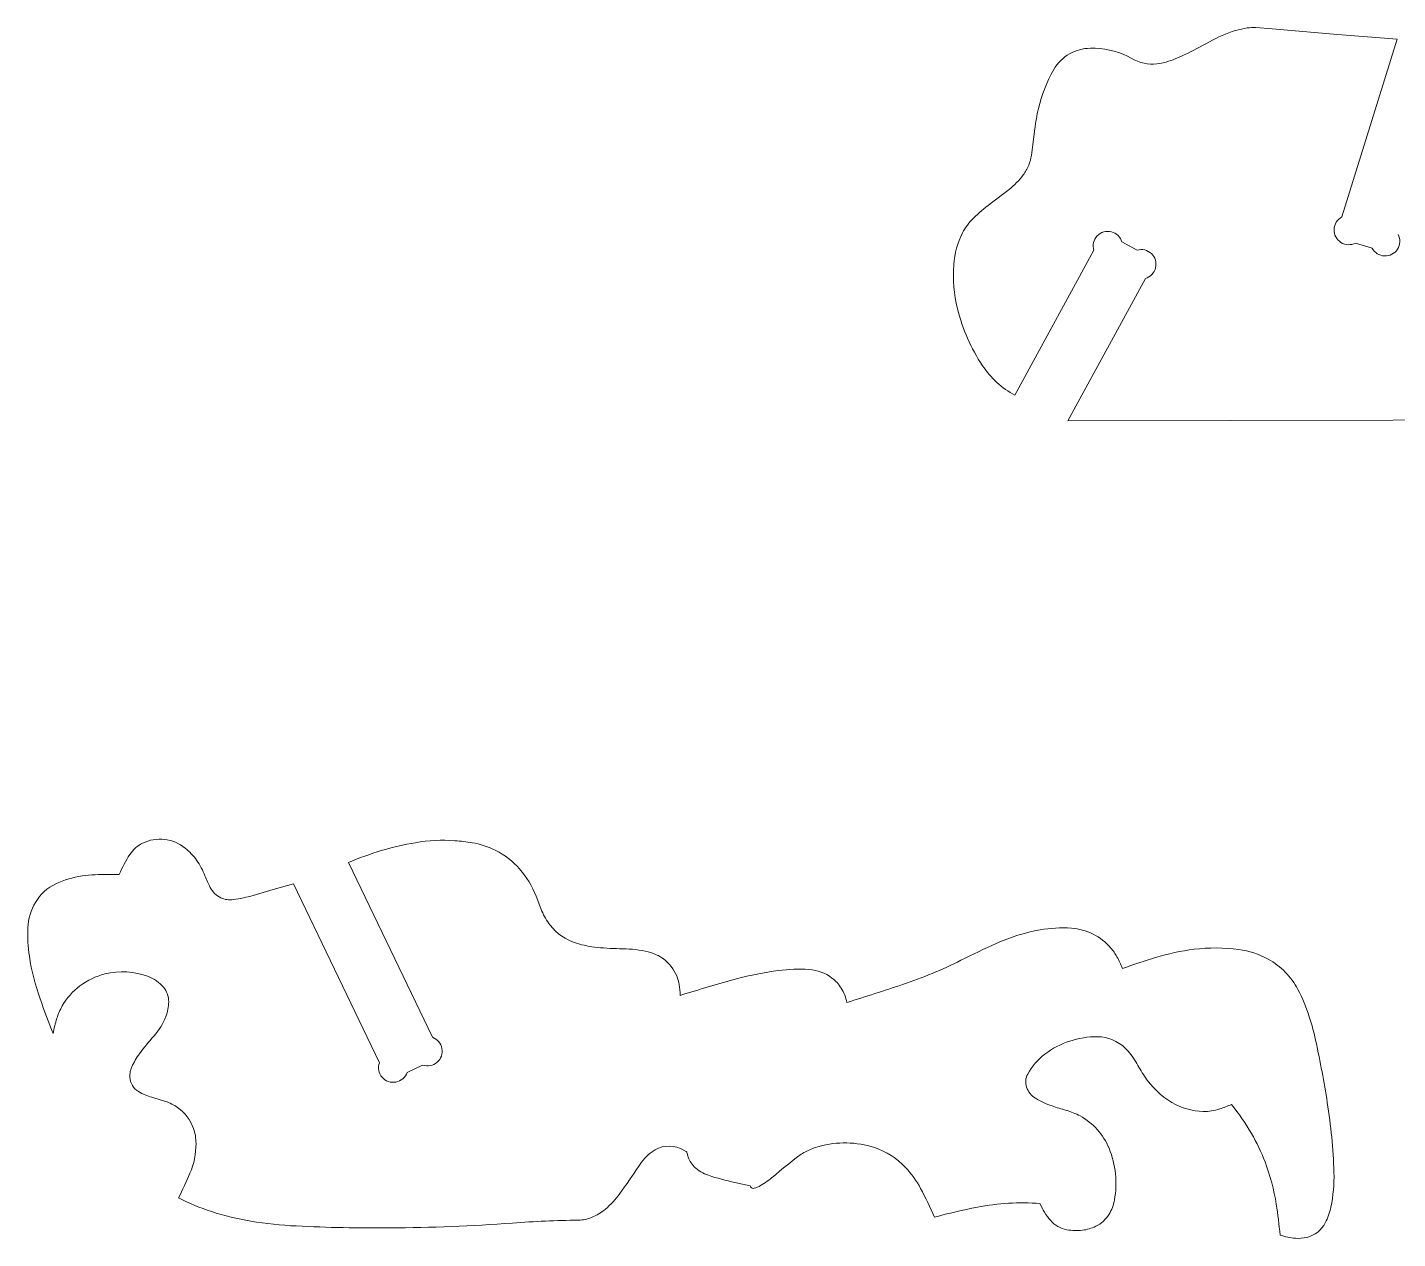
# Model space of a CAD drawing. Header units: centimetres. Extents: x -10.7 to 10.9, y -7.9 to 10.7.
# Drawn here: x -0.525 to 2.174, y -4.939 to -2.554 of the extents above; entities that cross this region are included whole.
import ezdxf

# ---------------------------------------------------------------- set-up
doc = ezdxf.new("R2010")
doc.units = ezdxf.units.CM
doc.header["$MEASUREMENT"] = 0
doc.layers.add('Capa 1', color=7, linetype='Continuous')

msp = doc.modelspace()

# ---------------------------------------------------------------- linework, layer by layer
at = {"layer": 'Capa 1', "color": 250, "lineweight": 18}
for points, knots in [([(1.65525, -2.61791), (1.65951, -2.62034), (1.66408, -2.62222), (1.66881, -2.62354), (1.66881, -2.62354), (1.68503, -2.62804), (1.70221, -2.62773), (1.71827, -2.62263), (1.71827, -2.62263), (1.73049, -2.61874), (1.74242, -2.61403), (1.75402, -2.60852), (1.75402, -2.60852), (1.77089, -2.6005), (1.78747, -2.59185), (1.80371, -2.58256), (1.80371, -2.58256), (1.81999, -2.57325), (1.83728, -2.56585), (1.85525, -2.56048), (1.85525, -2.56048), (1.86273, -2.55825), (1.87036, -2.55658), (1.87809, -2.55545), (1.87809, -2.55545), (1.88379, -2.55462), (1.88956, -2.55436), (1.89533, -2.55468)], [0, 0, 0, 0, 0.125, 0.125, 0.125, 0.125, 0.25, 0.25, 0.25, 0.25, 0.375, 0.375, 0.375, 0.375, 0.5, 0.5, 0.5, 0.5, 0.625, 0.625, 0.625, 0.625, 0.75, 0.75, 0.75, 0.75, 1, 1, 1, 1]), ([(1.92752, -2.55703), (1.92752, -2.55703), (2.05614, -2.5681), (2.05614, -2.5681), (2.05614, -2.5681), (2.05614, -2.5681), (2.11472, -2.57269), (2.11472, -2.57269), (2.11472, -2.57269), (2.11472, -2.57269), (2.17331, -2.5772), (2.17331, -2.5772), (2.17331, -2.5772), (2.17331, -2.5772), (2.06461, -2.92764), (2.06461, -2.92764)], [0, 0, 0, 0, 0.2, 0.2, 0.2, 0.2, 0.4, 0.4, 0.4, 0.4, 0.6, 0.6, 0.6, 0.6, 1, 1, 1, 1]), ([(1.45963, -2.75419), (1.46133, -2.74075), (1.46375, -2.7274), (1.46688, -2.71421), (1.46688, -2.71421), (1.47325, -2.68726), (1.48345, -2.66134), (1.49717, -2.63727), (1.49717, -2.63727), (1.50455, -2.62433), (1.51532, -2.61364), (1.52832, -2.60637), (1.52832, -2.60637), (1.54079, -2.59939), (1.55481, -2.5956), (1.56908, -2.59532), (1.56908, -2.59532), (1.59436, -2.59484), (1.6194, -2.60026), (1.64221, -2.61112)], [0, 0, 0, 0, 0.1666667, 0.1666667, 0.1666667, 0.1666667, 0.3333333, 0.3333333, 0.3333333, 0.3333333, 0.5, 0.5, 0.5, 0.5, 0.6666667, 0.6666667, 0.6666667, 0.6666667, 1, 1, 1, 1]), ([(1.40895, -2.87319), (1.41956, -2.86508), (1.42896, -2.85553), (1.43693, -2.84483), (1.43693, -2.84483), (1.44127, -2.83898), (1.44486, -2.83263), (1.44762, -2.8259), (1.44762, -2.8259), (1.45028, -2.81944), (1.45207, -2.81267), (1.45298, -2.80575)], [0, 0, 0, 0, 0.25, 0.25, 0.25, 0.25, 0.5, 0.5, 0.5, 0.5, 1, 1, 1, 1]), ([(1.42056, -3.2786), (1.3948, -3.26476), (1.37287, -3.24476), (1.35669, -3.2204), (1.35669, -3.2204), (1.33396, -3.18615), (1.31732, -3.14821), (1.30752, -3.10828), (1.30752, -3.10828), (1.30057, -3.07996), (1.29802, -3.05073), (1.29995, -3.02162), (1.29995, -3.02162), (1.30139, -2.99966), (1.30734, -2.97823), (1.3174, -2.95865), (1.3174, -2.95865), (1.32288, -2.948), (1.33009, -2.93833), (1.33873, -2.93004), (1.33873, -2.93004), (1.34927, -2.91989), (1.36038, -2.91037), (1.37199, -2.90147)], [0, 0, 0, 0, 0.1428571, 0.1428571, 0.1428571, 0.1428571, 0.2857143, 0.2857143, 0.2857143, 0.2857143, 0.4285714, 0.4285714, 0.4285714, 0.4285714, 0.5714286, 0.5714286, 0.5714286, 0.5714286, 0.7142857, 0.7142857, 0.7142857, 0.7142857, 1, 1, 1, 1]), ([(2.06461, -2.92764), (2.05544, -2.93246), (2.04956, -2.94181), (2.04915, -2.95215), (2.04915, -2.95215), (2.04876, -2.96249), (2.0539, -2.97225), (2.06264, -2.97776), (2.06264, -2.97776), (2.0714, -2.98328), (2.08244, -2.98372), (2.09159, -2.9789)], [0, 0, 0, 0, 0.25, 0.25, 0.25, 0.25, 0.5, 0.5, 0.5, 0.5, 1, 1, 1, 1]), ([(1.63143, -2.97677), (1.62851, -2.96685), (1.6205, -2.95924), (1.61045, -2.95682), (1.61045, -2.95682), (1.6004, -2.95439), (1.58981, -2.95751), (1.58268, -2.96501), (1.58268, -2.96501), (1.57555, -2.9725), (1.57295, -2.98325), (1.57589, -2.99317)], [0, 0, 0, 0, 0.25, 0.25, 0.25, 0.25, 0.5, 0.5, 0.5, 0.5, 1, 1, 1, 1]), ([(2.12399, -2.98894), (2.1288, -2.99811), (2.13815, -3.00399), (2.14849, -3.0044), (2.14849, -3.0044), (2.15883, -3.00479), (2.16858, -2.99965), (2.1741, -2.9909), (2.1741, -2.9909), (2.17963, -2.98215), (2.18006, -2.97111), (2.17523, -2.96197)], [0, 0, 0, 0, 0.25, 0.25, 0.25, 0.25, 0.5, 0.5, 0.5, 0.5, 1, 1, 1, 1]), ([(1.67763, -3.04853), (1.68755, -3.04561), (1.69517, -3.03761), (1.69759, -3.02754), (1.69759, -3.02754), (1.70001, -3.01748), (1.69688, -3.0069), (1.68938, -2.99977), (1.68938, -2.99977), (1.68188, -2.99264), (1.67116, -2.99005), (1.66124, -2.99299)], [0, 0, 0, 0, 0.25, 0.25, 0.25, 0.25, 0.5, 0.5, 0.5, 0.5, 1, 1, 1, 1]), ([(2.64987, -3.05086), (2.64987, -3.05086), (2.80665, -3.32603), (2.80665, -3.32603), (2.80665, -3.32603), (2.80665, -3.32603), (2.16581, -3.32761), (2.16581, -3.32761), (2.16581, -3.32761), (2.16581, -3.32761), (1.52499, -3.32902), (1.52499, -3.32902), (1.52499, -3.32902), (1.52499, -3.32902), (1.67763, -3.04853), (1.67763, -3.04853)], [0, 0, 0, 0, 0.2, 0.2, 0.2, 0.2, 0.4, 0.4, 0.4, 0.4, 0.6, 0.6, 0.6, 0.6, 1, 1, 1, 1]), ([(-0.27579, -4.6619), (-0.28486, -4.65927), (-0.2937, -4.65589), (-0.30222, -4.6518), (-0.30222, -4.6518), (-0.31276, -4.64676), (-0.3202, -4.63688), (-0.32218, -4.62537), (-0.32218, -4.62537), (-0.32359, -4.61714), (-0.32248, -4.60867), (-0.319, -4.60109), (-0.319, -4.60109), (-0.31484, -4.59198), (-0.30974, -4.58333), (-0.3038, -4.57528), (-0.3038, -4.57528), (-0.29491, -4.56319), (-0.28543, -4.55153), (-0.27543, -4.54035), (-0.27543, -4.54035), (-0.26534, -4.52909), (-0.25737, -4.51608), (-0.25191, -4.50199), (-0.25191, -4.50199), (-0.24834, -4.49272), (-0.24643, -4.48288), (-0.2463, -4.47296), (-0.2463, -4.47296), (-0.24617, -4.46249), (-0.24981, -4.45234), (-0.25657, -4.44434), (-0.25657, -4.44434), (-0.26455, -4.43488), (-0.27479, -4.42761), (-0.28636, -4.42321), (-0.28636, -4.42321), (-0.31365, -4.4128), (-0.34348, -4.41104), (-0.37183, -4.41816), (-0.37183, -4.41816), (-0.38972, -4.42265), (-0.40653, -4.43067), (-0.42128, -4.44174), (-0.42128, -4.44174), (-0.43543, -4.45235), (-0.4472, -4.46579), (-0.45588, -4.48121), (-0.45588, -4.48121), (-0.46019, -4.48892), (-0.46376, -4.49703), (-0.46653, -4.50542), (-0.46653, -4.50542), (-0.46976, -4.51529), (-0.47218, -4.52541), (-0.47375, -4.53568), (-0.47375, -4.53568), (-0.48268, -4.51305), (-0.49121, -4.49026), (-0.49938, -4.46735), (-0.49938, -4.46735), (-0.50909, -4.44008), (-0.51621, -4.41198), (-0.52067, -4.38338), (-0.52067, -4.38338), (-0.52357, -4.36479), (-0.52456, -4.34596), (-0.52363, -4.32716), (-0.52363, -4.32716), (-0.52274, -4.30952), (-0.5176, -4.29237), (-0.50864, -4.27714), (-0.50864, -4.27714), (-0.49926, -4.2612), (-0.48527, -4.24848), (-0.46853, -4.24066), (-0.46853, -4.24066), (-0.45215, -4.233), (-0.43477, -4.22778), (-0.41689, -4.22513), (-0.41689, -4.22513), (-0.40842, -4.22388), (-0.39989, -4.22308), (-0.39133, -4.22273), (-0.39133, -4.22273), (-0.37544, -4.2221), (-0.35952, -4.22192), (-0.34363, -4.22218), (-0.34363, -4.22218), (-0.33779, -4.20857), (-0.33087, -4.19546), (-0.32289, -4.18299), (-0.32289, -4.18299), (-0.31673, -4.17336), (-0.30802, -4.16561), (-0.29771, -4.16061), (-0.29771, -4.16061), (-0.28431, -4.15411), (-0.26932, -4.15155), (-0.25451, -4.15327), (-0.25451, -4.15327), (-0.23967, -4.15498), (-0.2256, -4.16087), (-0.21399, -4.17026), (-0.21399, -4.17026), (-0.20534, -4.17724), (-0.19767, -4.18535), (-0.19119, -4.19437), (-0.19119, -4.19437), (-0.18442, -4.20379), (-0.17891, -4.21406), (-0.17476, -4.22489), (-0.17476, -4.22489), (-0.17178, -4.23265), (-0.16839, -4.24025), (-0.16458, -4.24764), (-0.16458, -4.24764), (-0.16002, -4.25653), (-0.15267, -4.26368), (-0.14368, -4.26802), (-0.14368, -4.26802), (-0.13594, -4.27176), (-0.12727, -4.27308), (-0.11878, -4.27181), (-0.11878, -4.27181), (-0.10563, -4.26984), (-0.09262, -4.26708), (-0.07983, -4.26353)], [0, 0, 0, 0, 0.030303, 0.030303, 0.030303, 0.030303, 0.0606061, 0.0606061, 0.0606061, 0.0606061, 0.0909091, 0.0909091, 0.0909091, 0.0909091, 0.1212121, 0.1212121, 0.1212121, 0.1212121, 0.1515152, 0.1515152, 0.1515152, 0.1515152, 0.1818182, 0.1818182, 0.1818182, 0.1818182, 0.2121212, 0.2121212, 0.2121212, 0.2121212, 0.2424242, 0.2424242, 0.2424242, 0.2424242, 0.2727273, 0.2727273, 0.2727273, 0.2727273, 0.3030303, 0.3030303, 0.3030303, 0.3030303, 0.3333333, 0.3333333, 0.3333333, 0.3333333, 0.3636364, 0.3636364, 0.3636364, 0.3636364, 0.3939394, 0.3939394, 0.3939394, 0.3939394, 0.4242424, 0.4242424, 0.4242424, 0.4242424, 0.4545455, 0.4545455, 0.4545455, 0.4545455, 0.4848485, 0.4848485, 0.4848485, 0.4848485, 0.5151515, 0.5151515, 0.5151515, 0.5151515, 0.5454545, 0.5454545, 0.5454545, 0.5454545, 0.5757576, 0.5757576, 0.5757576, 0.5757576, 0.6060606, 0.6060606, 0.6060606, 0.6060606, 0.6363636, 0.6363636, 0.6363636, 0.6363636, 0.6666667, 0.6666667, 0.6666667, 0.6666667, 0.6969697, 0.6969697, 0.6969697, 0.6969697, 0.7272727, 0.7272727, 0.7272727, 0.7272727, 0.7575758, 0.7575758, 0.7575758, 0.7575758, 0.7878788, 0.7878788, 0.7878788, 0.7878788, 0.8181818, 0.8181818, 0.8181818, 0.8181818, 0.8484848, 0.8484848, 0.8484848, 0.8484848, 0.8787879, 0.8787879, 0.8787879, 0.8787879, 0.9090909, 0.9090909, 0.9090909, 0.9090909, 0.9393939, 0.9393939, 0.9393939, 0.9393939, 1, 1, 1, 1]), ([(0.10762, -4.19876), (0.14999, -4.18064), (0.19433, -4.1675), (0.23971, -4.15962), (0.23971, -4.15962), (0.26538, -4.15516), (0.29147, -4.15384), (0.31746, -4.15571), (0.31746, -4.15571), (0.32884, -4.15654), (0.34019, -4.15788), (0.35145, -4.15976), (0.35145, -4.15976), (0.36758, -4.16243), (0.3832, -4.16756), (0.39778, -4.17494), (0.39778, -4.17494), (0.41564, -4.184), (0.43164, -4.19637), (0.44489, -4.21141), (0.44489, -4.21141), (0.45886, -4.22725), (0.46986, -4.2455), (0.47736, -4.26523)], [0, 0, 0, 0, 0.1428571, 0.1428571, 0.1428571, 0.1428571, 0.2857143, 0.2857143, 0.2857143, 0.2857143, 0.4285714, 0.4285714, 0.4285714, 0.4285714, 0.5714286, 0.5714286, 0.5714286, 0.5714286, 0.7142857, 0.7142857, 0.7142857, 0.7142857, 1, 1, 1, 1]), ([(-0.07983, -4.26353), (-0.07983, -4.26353), (-0.04029, -4.25207), (-0.04029, -4.25207), (-0.04029, -4.25207), (-0.04029, -4.25207), (-0.00076, -4.24058), (-0.00076, -4.24058), (-0.00076, -4.24058), (-0.00076, -4.24058), (0.16871, -4.59301), (0.16871, -4.59301)], [0, 0, 0, 0, 0.25, 0.25, 0.25, 0.25, 0.5, 0.5, 0.5, 0.5, 1, 1, 1, 1]), ([(0.48879, -4.29418), (0.49286, -4.30411), (0.4983, -4.31341), (0.50496, -4.32183), (0.50496, -4.32183), (0.5183, -4.33869), (0.53637, -4.35115), (0.55687, -4.3576)], [0, 0, 0, 0, 0.3333333, 0.3333333, 0.3333333, 0.3333333, 1, 1, 1, 1]), ([(0.55687, -4.3576), (0.57018, -4.36181), (0.5839, -4.36458), (0.59779, -4.36586), (0.59779, -4.36586), (0.61458, -4.36743), (0.63141, -4.36833), (0.64827, -4.36853), (0.64827, -4.36853), (0.66516, -4.36875), (0.682, -4.37084), (0.69842, -4.3748), (0.69842, -4.3748), (0.70917, -4.37736), (0.71931, -4.38205), (0.72823, -4.38854), (0.72823, -4.38854), (0.73991, -4.39705), (0.74895, -4.40868), (0.75429, -4.42209), (0.75429, -4.42209), (0.75646, -4.42751), (0.75809, -4.43316), (0.75914, -4.43892), (0.75914, -4.43892), (0.76044, -4.44598), (0.76116, -4.45313), (0.7613, -4.46029), (0.7613, -4.46029), (0.79793, -4.44882), (0.83478, -4.43805), (0.87184, -4.42797), (0.87184, -4.42797), (0.8991, -4.42058), (0.92683, -4.41503), (0.95486, -4.41136), (0.95486, -4.41136), (0.97472, -4.40878), (0.9948, -4.40812), (1.0148, -4.40939), (1.0148, -4.40939), (1.03121, -4.41043), (1.04699, -4.41624), (1.06017, -4.4261), (1.06017, -4.4261), (1.06748, -4.43158), (1.07368, -4.43838), (1.07846, -4.44617), (1.07846, -4.44617), (1.08376, -4.45481), (1.08757, -4.4643), (1.08969, -4.4742), (1.08969, -4.4742), (1.12633, -4.46278), (1.16285, -4.45101), (1.19927, -4.43893), (1.19927, -4.43893), (1.2387, -4.42586), (1.2771, -4.40993), (1.31419, -4.39126), (1.31419, -4.39126), (1.33717, -4.3797), (1.36039, -4.3686), (1.38384, -4.35801), (1.38384, -4.35801), (1.41131, -4.34559), (1.44023, -4.33664), (1.46994, -4.33137), (1.46994, -4.33137), (1.4903, -4.32776), (1.51106, -4.32662), (1.5317, -4.328), (1.5317, -4.328), (1.56184, -4.32999), (1.58993, -4.34411), (1.6095, -4.36713), (1.6095, -4.36713), (1.61406, -4.37247), (1.61809, -4.37825), (1.62156, -4.38436), (1.62156, -4.38436), (1.62571, -4.39168), (1.62927, -4.39932), (1.63222, -4.40721), (1.63222, -4.40721), (1.65393, -4.39986), (1.67571, -4.39281), (1.69759, -4.38601), (1.69759, -4.38601), (1.72234, -4.37834), (1.74772, -4.37284), (1.77343, -4.3696), (1.77343, -4.3696), (1.80258, -4.3659), (1.83211, -4.36599), (1.86124, -4.36989), (1.86124, -4.36989), (1.88174, -4.37263), (1.90154, -4.37915), (1.91966, -4.38913), (1.91966, -4.38913), (1.94442, -4.40276), (1.96465, -4.42338), (1.97784, -4.4484), (1.97784, -4.4484), (1.98693, -4.46565), (1.99447, -4.48369), (2.00034, -4.5023), (2.00034, -4.5023), (2.00542, -4.51834), (2.00975, -4.53461), (2.01334, -4.55105), (2.01334, -4.55105), (2.02201, -4.59079), (2.02951, -4.63079), (2.03582, -4.67096), (2.03582, -4.67096), (2.04297, -4.71656), (2.04733, -4.76253), (2.04886, -4.80865), (2.04886, -4.80865), (2.04964, -4.83177), (2.04758, -4.85491), (2.04274, -4.87753), (2.04274, -4.87753), (2.04047, -4.88817), (2.0368, -4.89846), (2.03183, -4.90814), (2.03183, -4.90814), (2.02449, -4.92243), (2.01133, -4.93287), (1.99574, -4.93676), (1.99574, -4.93676), (1.9884, -4.93857), (1.9808, -4.93918), (1.97326, -4.93853), (1.97326, -4.93853), (1.9629, -4.93764), (1.95267, -4.93551), (1.94281, -4.9322), (1.94281, -4.9322), (1.94093, -4.91185), (1.93841, -4.89158), (1.93527, -4.8714), (1.93527, -4.8714), (1.93085, -4.843), (1.92343, -4.81514), (1.91313, -4.78829), (1.91313, -4.78829), (1.90571, -4.76894), (1.89675, -4.75023), (1.88633, -4.73233), (1.88633, -4.73233), (1.87467, -4.71229), (1.86159, -4.69315), (1.84717, -4.675), (1.84717, -4.675), (1.83952, -4.6783), (1.83172, -4.68129), (1.82381, -4.68393), (1.82381, -4.68393), (1.8134, -4.68742), (1.80247, -4.6891), (1.79151, -4.68887), (1.79151, -4.68887), (1.76963, -4.68842), (1.74826, -4.68226), (1.72948, -4.67101), (1.72948, -4.67101), (1.70799, -4.65814), (1.68969, -4.64056), (1.67594, -4.61962), (1.67594, -4.61962), (1.66979, -4.61025), (1.66396, -4.60069), (1.65842, -4.59095), (1.65842, -4.59095), (1.65286, -4.58116), (1.64596, -4.57221), (1.63791, -4.56434), (1.63791, -4.56434), (1.62328, -4.55005), (1.60373, -4.54193), (1.58328, -4.54169), (1.58328, -4.54169), (1.54574, -4.54124), (1.50916, -4.5534), (1.47937, -4.57622), (1.47937, -4.57622), (1.46556, -4.5868), (1.45409, -4.6001), (1.44565, -4.61531), (1.44565, -4.61531), (1.44129, -4.62314), (1.4405, -4.63246), (1.44345, -4.64093), (1.44345, -4.64093), (1.44662, -4.65004), (1.45285, -4.65776), (1.46109, -4.66275), (1.46109, -4.66275), (1.47135, -4.66899), (1.48225, -4.6741), (1.49361, -4.67798), (1.49361, -4.67798), (1.50286, -4.68113), (1.51217, -4.68404), (1.52157, -4.68669), (1.52157, -4.68669), (1.53099, -4.68935), (1.54011, -4.69304), (1.54871, -4.6977), (1.54871, -4.6977), (1.57457, -4.71167), (1.59479, -4.73418), (1.60593, -4.76138), (1.60593, -4.76138), (1.61915, -4.79359), (1.62282, -4.82893), (1.61654, -4.86317), (1.61654, -4.86317), (1.61472, -4.87308), (1.61112, -4.88258), (1.60596, -4.89123), (1.60596, -4.89123), (1.5998, -4.90155), (1.59073, -4.90983), (1.57989, -4.91503), (1.57989, -4.91503), (1.57155, -4.91903), (1.5626, -4.92163), (1.55341, -4.92271), (1.55341, -4.92271), (1.54326, -4.9239), (1.53298, -4.92358), (1.52294, -4.92175), (1.52294, -4.92175), (1.51035, -4.91945), (1.49892, -4.91289), (1.49058, -4.90319), (1.49058, -4.90319), (1.48205, -4.89327), (1.4751, -4.88213), (1.46992, -4.87012), (1.46992, -4.87012), (1.42865, -4.86719), (1.38719, -4.86962), (1.34655, -4.87735), (1.34655, -4.87735), (1.31812, -4.88276), (1.28992, -4.88929), (1.26202, -4.89695), (1.26202, -4.89695), (1.25374, -4.87772), (1.24463, -4.85886), (1.23471, -4.84042), (1.23471, -4.84042), (1.22667, -4.82546), (1.21675, -4.81158), (1.20515, -4.79916), (1.20515, -4.79916), (1.18834, -4.78111), (1.16723, -4.76765), (1.14379, -4.75999), (1.14379, -4.75999), (1.10843, -4.74848), (1.07047, -4.74766), (1.03466, -4.7577), (1.03466, -4.7577), (1.02633, -4.76004), (1.01825, -4.76315), (1.01051, -4.76702), (1.01051, -4.76702), (1.00312, -4.77071), (0.99612, -4.77515), (0.9896, -4.78023), (0.9896, -4.78023), (0.97444, -4.79205), (0.95954, -4.8042), (0.94492, -4.81669), (0.94492, -4.81669), (0.93704, -4.82342), (0.92856, -4.82943), (0.91961, -4.83467), (0.91961, -4.83467), (0.9157, -4.83697), (0.91153, -4.83881), (0.90722, -4.84018), (0.90722, -4.84018), (0.90435, -4.84109), (0.90125, -4.83983), (0.89985, -4.83719)], [0, 0, 0, 0, 0.0135135, 0.0135135, 0.0135135, 0.0135135, 0.027027, 0.027027, 0.027027, 0.027027, 0.0405405, 0.0405405, 0.0405405, 0.0405405, 0.0540541, 0.0540541, 0.0540541, 0.0540541, 0.0675676, 0.0675676, 0.0675676, 0.0675676, 0.0810811, 0.0810811, 0.0810811, 0.0810811, 0.0945946, 0.0945946, 0.0945946, 0.0945946, 0.1081081, 0.1081081, 0.1081081, 0.1081081, 0.1216216, 0.1216216, 0.1216216, 0.1216216, 0.1351351, 0.1351351, 0.1351351, 0.1351351, 0.1486486, 0.1486486, 0.1486486, 0.1486486, 0.1621622, 0.1621622, 0.1621622, 0.1621622, 0.1756757, 0.1756757, 0.1756757, 0.1756757, 0.1891892, 0.1891892, 0.1891892, 0.1891892, 0.2027027, 0.2027027, 0.2027027, 0.2027027, 0.2162162, 0.2162162, 0.2162162, 0.2162162, 0.2297297, 0.2297297, 0.2297297, 0.2297297, 0.2432432, 0.2432432, 0.2432432, 0.2432432, 0.2567568, 0.2567568, 0.2567568, 0.2567568, 0.2702703, 0.2702703, 0.2702703, 0.2702703, 0.2837838, 0.2837838, 0.2837838, 0.2837838, 0.2972973, 0.2972973, 0.2972973, 0.2972973, 0.3108108, 0.3108108, 0.3108108, 0.3108108, 0.3243243, 0.3243243, 0.3243243, 0.3243243, 0.3378378, 0.3378378, 0.3378378, 0.3378378, 0.3513514, 0.3513514, 0.3513514, 0.3513514, 0.3648649, 0.3648649, 0.3648649, 0.3648649, 0.3783784, 0.3783784, 0.3783784, 0.3783784, 0.3918919, 0.3918919, 0.3918919, 0.3918919, 0.4054054, 0.4054054, 0.4054054, 0.4054054, 0.4189189, 0.4189189, 0.4189189, 0.4189189, 0.4324324, 0.4324324, 0.4324324, 0.4324324, 0.4459459, 0.4459459, 0.4459459, 0.4459459, 0.4594595, 0.4594595, 0.4594595, 0.4594595, 0.472973, 0.472973, 0.472973, 0.472973, 0.4864865, 0.4864865, 0.4864865, 0.4864865, 0.5, 0.5, 0.5, 0.5, 0.5135135, 0.5135135, 0.5135135, 0.5135135, 0.527027, 0.527027, 0.527027, 0.527027, 0.5405405, 0.5405405, 0.5405405, 0.5405405, 0.5540541, 0.5540541, 0.5540541, 0.5540541, 0.5675676, 0.5675676, 0.5675676, 0.5675676, 0.5810811, 0.5810811, 0.5810811, 0.5810811, 0.5945946, 0.5945946, 0.5945946, 0.5945946, 0.6081081, 0.6081081, 0.6081081, 0.6081081, 0.6216216, 0.6216216, 0.6216216, 0.6216216, 0.6351351, 0.6351351, 0.6351351, 0.6351351, 0.6486486, 0.6486486, 0.6486486, 0.6486486, 0.6621622, 0.6621622, 0.6621622, 0.6621622, 0.6756757, 0.6756757, 0.6756757, 0.6756757, 0.6891892, 0.6891892, 0.6891892, 0.6891892, 0.7027027, 0.7027027, 0.7027027, 0.7027027, 0.7162162, 0.7162162, 0.7162162, 0.7162162, 0.7297297, 0.7297297, 0.7297297, 0.7297297, 0.7432432, 0.7432432, 0.7432432, 0.7432432, 0.7567568, 0.7567568, 0.7567568, 0.7567568, 0.7702703, 0.7702703, 0.7702703, 0.7702703, 0.7837838, 0.7837838, 0.7837838, 0.7837838, 0.7972973, 0.7972973, 0.7972973, 0.7972973, 0.8108108, 0.8108108, 0.8108108, 0.8108108, 0.8243243, 0.8243243, 0.8243243, 0.8243243, 0.8378378, 0.8378378, 0.8378378, 0.8378378, 0.8513514, 0.8513514, 0.8513514, 0.8513514, 0.8648649, 0.8648649, 0.8648649, 0.8648649, 0.8783784, 0.8783784, 0.8783784, 0.8783784, 0.8918919, 0.8918919, 0.8918919, 0.8918919, 0.9054054, 0.9054054, 0.9054054, 0.9054054, 0.9189189, 0.9189189, 0.9189189, 0.9189189, 0.9324324, 0.9324324, 0.9324324, 0.9324324, 0.9459459, 0.9459459, 0.9459459, 0.9459459, 0.9594595, 0.9594595, 0.9594595, 0.9594595, 0.972973, 0.972973, 0.972973, 0.972973, 1, 1, 1, 1]), ([(0.25395, -4.59747), (0.2637, -4.60088), (0.27455, -4.59883), (0.2824, -4.5921), (0.2824, -4.5921), (0.29025, -4.58534), (0.29389, -4.57493), (0.29198, -4.56477), (0.29198, -4.56477), (0.29007, -4.5546), (0.28287, -4.54622), (0.2731, -4.54281)], [0, 0, 0, 0, 0.25, 0.25, 0.25, 0.25, 0.5, 0.5, 0.5, 0.5, 1, 1, 1, 1]), ([(0.16871, -4.59301), (0.1653, -4.60277), (0.16734, -4.61363), (0.17408, -4.62147), (0.17408, -4.62147), (0.18083, -4.62931), (0.19125, -4.63297), (0.20141, -4.63105), (0.20141, -4.63105), (0.21157, -4.62912), (0.21996, -4.62193), (0.22337, -4.61217)], [0, 0, 0, 0, 0.25, 0.25, 0.25, 0.25, 0.5, 0.5, 0.5, 0.5, 1, 1, 1, 1]), ([(0.76172, -4.76191), (0.74329, -4.75382), (0.72197, -4.75623), (0.70583, -4.76825), (0.70583, -4.76825), (0.69544, -4.77599), (0.68649, -4.78551), (0.67943, -4.79638), (0.67943, -4.79638), (0.66748, -4.81478), (0.65504, -4.8329), (0.64216, -4.85068), (0.64216, -4.85068), (0.63401, -4.86194), (0.6245, -4.87217), (0.61386, -4.88111), (0.61386, -4.88111), (0.6057, -4.88795), (0.59654, -4.8935), (0.58668, -4.89751), (0.58668, -4.89751), (0.5784, -4.90089), (0.56955, -4.9027), (0.56063, -4.90283), (0.56063, -4.90283), (0.51734, -4.90346), (0.4741, -4.90537), (0.43092, -4.90852), (0.43092, -4.90852), (0.35074, -4.91439), (0.2704, -4.91763), (0.19002, -4.91821), (0.19002, -4.91821), (0.12828, -4.91867), (0.06654, -4.9174), (0.00487, -4.91439), (0.00487, -4.91439), (-0.025, -4.91294), (-0.05476, -4.90977), (-0.08428, -4.90489), (-0.08428, -4.90489), (-0.11062, -4.90052), (-0.13659, -4.89422), (-0.162, -4.88602), (-0.162, -4.88602), (-0.18436, -4.87881), (-0.20607, -4.86971), (-0.22691, -4.85886), (-0.22691, -4.85886), (-0.21891, -4.84297), (-0.21139, -4.82687), (-0.20435, -4.81054), (-0.20435, -4.81054), (-0.19637, -4.79204), (-0.19233, -4.77209), (-0.19246, -4.75195), (-0.19246, -4.75195), (-0.19252, -4.74195), (-0.19417, -4.732), (-0.19736, -4.72251), (-0.19736, -4.72251), (-0.20304, -4.7056), (-0.21406, -4.691), (-0.2288, -4.68094), (-0.2288, -4.68094), (-0.23618, -4.6759), (-0.24424, -4.67191), (-0.25274, -4.66909)], [0, 0, 0, 0, 0.0555556, 0.0555556, 0.0555556, 0.0555556, 0.1111111, 0.1111111, 0.1111111, 0.1111111, 0.1666667, 0.1666667, 0.1666667, 0.1666667, 0.2222222, 0.2222222, 0.2222222, 0.2222222, 0.2777778, 0.2777778, 0.2777778, 0.2777778, 0.3333333, 0.3333333, 0.3333333, 0.3333333, 0.3888889, 0.3888889, 0.3888889, 0.3888889, 0.4444444, 0.4444444, 0.4444444, 0.4444444, 0.5, 0.5, 0.5, 0.5, 0.5555556, 0.5555556, 0.5555556, 0.5555556, 0.6111111, 0.6111111, 0.6111111, 0.6111111, 0.6666667, 0.6666667, 0.6666667, 0.6666667, 0.7222222, 0.7222222, 0.7222222, 0.7222222, 0.7777778, 0.7777778, 0.7777778, 0.7777778, 0.8333333, 0.8333333, 0.8333333, 0.8333333, 0.8888889, 0.8888889, 0.8888889, 0.8888889, 1, 1, 1, 1]), ([(0.77597, -4.77607), (0.77597, -4.77607), (0.77525, -4.77143), (0.77525, -4.77143), (0.77525, -4.77143), (0.77525, -4.77143), (0.77443, -4.76904), (0.77443, -4.76904), (0.77443, -4.76904), (0.77443, -4.76904), (0.77278, -4.76752), (0.77278, -4.76752), (0.77278, -4.76752), (0.77278, -4.76752), (0.76172, -4.76191), (0.76172, -4.76191)], [0, 0, 0, 0, 0.2, 0.2, 0.2, 0.2, 0.4, 0.4, 0.4, 0.4, 0.6, 0.6, 0.6, 0.6, 1, 1, 1, 1]), ([(0.86873, -4.82893), (0.85125, -4.82489), (0.83394, -4.8201), (0.81688, -4.81458), (0.81688, -4.81458), (0.8064, -4.81119), (0.79685, -4.8054), (0.78899, -4.79767), (0.78899, -4.79767), (0.7859, -4.79463), (0.78319, -4.7912), (0.78095, -4.7875), (0.78095, -4.7875), (0.77879, -4.78393), (0.77712, -4.78008), (0.77597, -4.77607)], [0, 0, 0, 0, 0.2, 0.2, 0.2, 0.2, 0.4, 0.4, 0.4, 0.4, 0.6, 0.6, 0.6, 0.6, 1, 1, 1, 1]), ([(0.89985, -4.83719), (0.89985, -4.83719), (0.89961, -4.83637), (0.89961, -4.83637), (0.89961, -4.83637), (0.89961, -4.83637), (0.89923, -4.83562), (0.89923, -4.83562), (0.89923, -4.83562), (0.89923, -4.83562), (0.86873, -4.82893), (0.86873, -4.82893)], [0, 0, 0, 0, 0.25, 0.25, 0.25, 0.25, 0.5, 0.5, 0.5, 0.5, 1, 1, 1, 1])]:
    msp.add_open_spline(points, degree=3, knots=knots, dxfattribs=at)
for points in [[(1.89533, -2.55468), (1.89533, -2.55468), (1.92752, -2.55703), (1.92752, -2.55703)], [(1.64221, -2.61112), (1.64221, -2.61112), (1.65525, -2.61791), (1.65525, -2.61791)], [(1.45298, -2.80575), (1.45298, -2.80575), (1.45963, -2.75419), (1.45963, -2.75419)], [(1.37199, -2.90147), (1.37199, -2.90147), (1.40895, -2.87319), (1.40895, -2.87319)], [(1.57589, -2.99317), (1.57589, -2.99317), (1.42056, -3.2786), (1.42056, -3.2786)], [(1.66124, -2.99299), (1.66124, -2.99299), (1.63143, -2.97677), (1.63143, -2.97677)], [(2.09159, -2.9789), (2.09159, -2.9789), (2.12399, -2.98894), (2.12399, -2.98894)], [(0.2731, -4.54281), (0.2731, -4.54281), (0.10762, -4.19876), (0.10762, -4.19876)], [(0.47736, -4.26523), (0.47736, -4.26523), (0.48879, -4.29418), (0.48879, -4.29418)], [(0.22337, -4.61217), (0.22337, -4.61217), (0.25395, -4.59747), (0.25395, -4.59747)], [(-0.25274, -4.66909), (-0.25274, -4.66909), (-0.27579, -4.6619), (-0.27579, -4.6619)]]:
    msp.add_open_spline(points, degree=3, dxfattribs=at)

doc.saveas('drawing.dxf')
